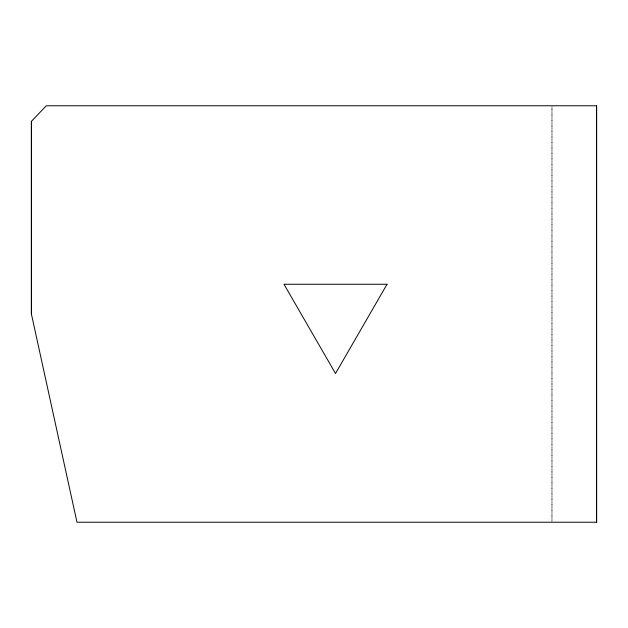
<?xml version="1.0" encoding="UTF-8"?>
<svg xmlns="http://www.w3.org/2000/svg" width="628" height="628" viewBox="0 0 628 628"><rect width="100%" height="100%" fill="white"/><g stroke="black" fill="none" stroke-linecap="round" stroke-linejoin="round"><path stroke-width="0.47" stroke-dasharray="3.14 2.35" d="M551.981 106.752L551.981 521.248L551.981 106.752"/><path stroke-width="0.94" d="M31.4 314L31.4 121.361L46.276 105.771L596.6 105.771L596.6 522.229L76.977 522.229L31.4 314L31.4 121.361M596.6 522.229L596.6 105.771M387.036 284.256L335.517 373.495L283.989 284.256L387.036 284.256"/></g></svg>
